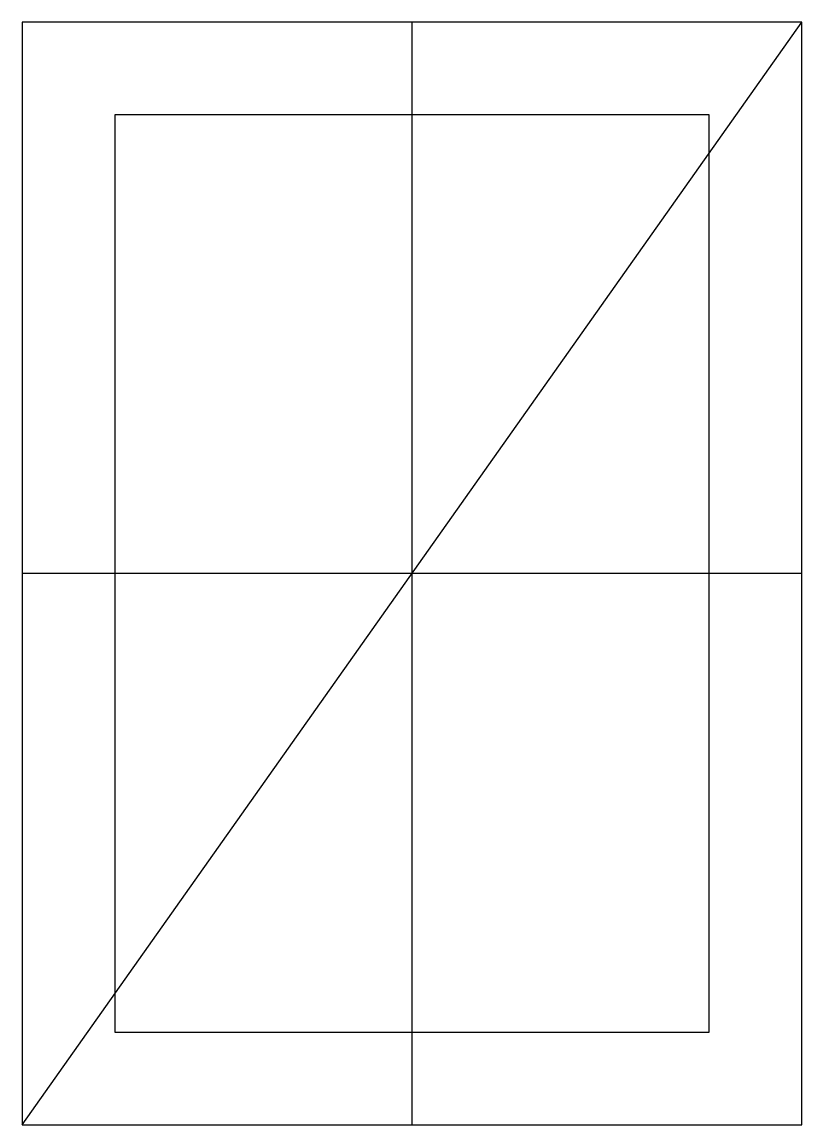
# Paper-space layout 'layout_size' of a CAD drawing. Header units: millimetres. Extents: x 0 to 210, y 0 to 297.
import ezdxf

# ---------------------------------------------------------------- set-up
doc = ezdxf.new("R2010")
doc.units = ezdxf.units.MM
doc.header["$MEASUREMENT"] = 0

psp = doc.layouts.new('layout_size')

# ---------------------------------------------------------------- linework, layer by layer
for p, q in [((0, 0), (210, 297)), ((105, 0), (105, 297)), ((210, 148.5), (0, 148.5))]:
    psp.add_line(p, q)
for points in [[(0, 0), (210, 0), (210, 297), (0, 297)], [(25, 25), (185, 25), (185, 272), (25, 272)]]:
    psp.add_lwpolyline(points, close=True)

doc.saveas('drawing.dxf')
